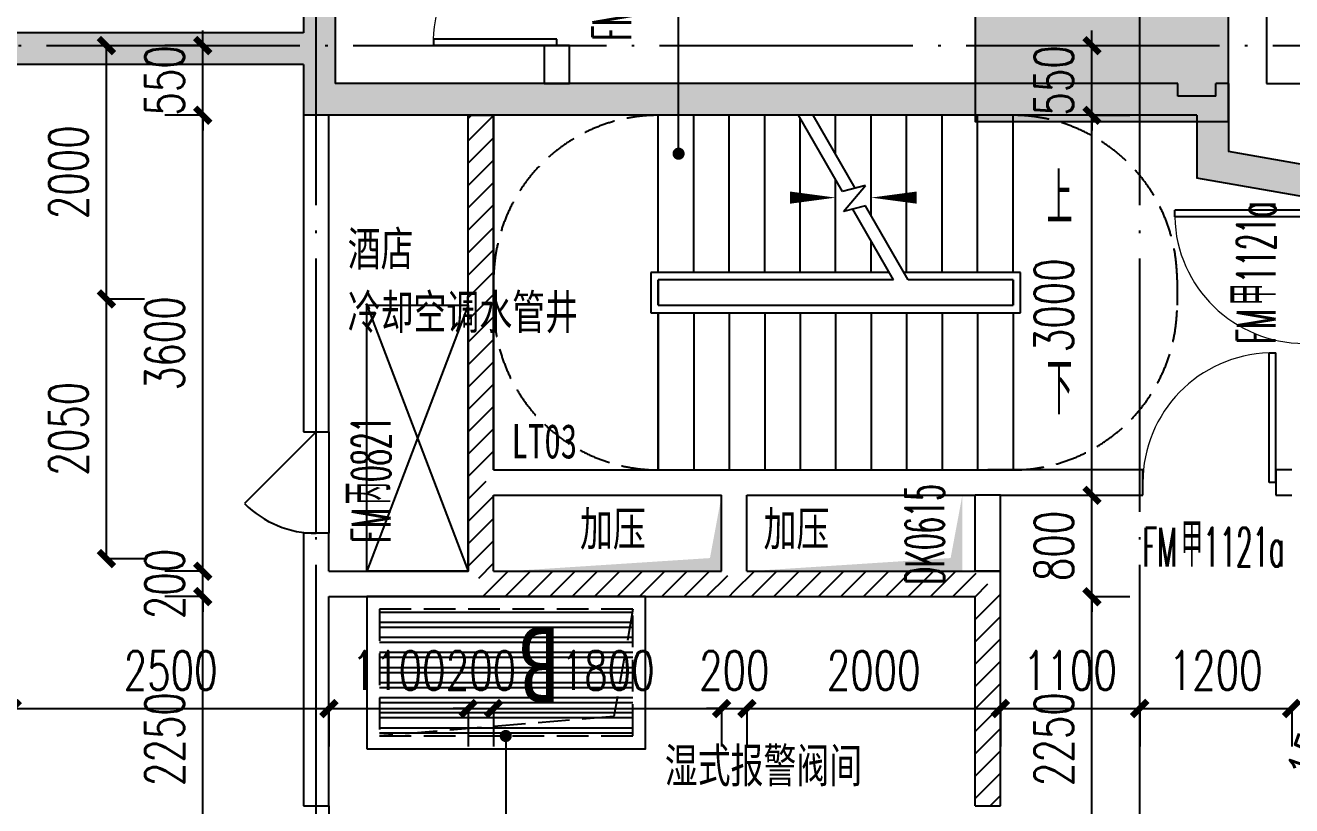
# Model space of a CAD drawing. Header units: millimetres. Extents: x 12325263 to 13848842, y -1463133 to 573208.
# Drawn here: x 12595500 to 12605497, y -1103887 to -1097727 of the extents above; entities that cross this region are included whole.
import ezdxf
from ezdxf.xclip import XClip

# ---------------------------------------------------------------- set-up
doc = ezdxf.new("R2010")
doc.units = ezdxf.units.MM
doc.header["$LTSCALE"] = 1000
doc.header["$XCLIPFRAME"] = 0
for name, pattern in [('DASH', [0.35, 0.25, -0.1]), ('DASHED', [19.05, 12.7, -6.35]), ('DOTE', [2.42, 2, -0.2, 0.02, -0.2]), ('地下室负三层平面图$0$-3F平面$0$$AUDIT_BAD_LTYPE2', [0])]:
    doc.linetypes.add(name, pattern=pattern)
for name, color, linetype in [('-2F平面$0$WALL-SHATCH', 8, 'Continuous'), ('A-ANNO-DIMS', 83, 'Continuous'), ('A-ANNO-IDEN', 2, 'Continuous'), ('A-ANNO-TEXT', 7, 'Continuous'), ('A-AXIS', 16, 'DOTE'), ('A-COLS', 6, 'Continuous'), ('A-WALL', 5, 'Continuous'), ('A-WALL-PATT', 8, 'Continuous'), ('A_WALL(防火墙)', 151, 'Continuous'), ('AXIS', 3, 'Continuous'), ('DIM_SYMB', 3, 'Continuous'), ('DOOR_FIRE', 1, 'Continuous'), ('DOOR_FIRE_TEXT', 7, 'Continuous'), ('J-集水井', 40, 'Continuous'), ('PUB_DIM', 83, 'Continuous'), ('PUB_HATCH', 8, 'Continuous'), ('PUB_TEXT', 7, 'Continuous'), ('STAIR', 2, 'Continuous'), ('WALL', 5, 'Continuous'), ('WINDOW', 4, 'Continuous'), ('WINDOW_TEXT', 7, 'Continuous'), ('人防墙', 6, 'Continuous'), ('公寓机动车库', 23, 'Continuous'), ('建筑-楼板开洞', 251, 'Continuous')]:
    doc.layers.add(name, color=color, linetype=linetype)
doc.styles.add('-黑体', font='simhei.ttf')
doc.styles.add('_TCH_DIM', font='SIMPLEX.shx', dxfattribs={"width": 0.7, "bigfont": 'GBCBIG.shx'})
doc.styles.add('_TCH_DIM_T3', font='SIMPLEX.shx', dxfattribs={"width": 0.705882, "bigfont": 'GBCBIG.shx'})
doc.styles.add('_TCH_WINDOW', font='SIMPLEX', dxfattribs={"width": 0.7, "height": 3.5, "bigfont": 'GBCBIG'})
doc.styles.add('TITXV', font='', dxfattribs={"width": 0.7})
doc.styles.get('TITXV').set_extended_font_data('SimSun')
doc.dimstyles.new('_TCH_ARCH&&120', dxfattribs={"dimtxt": 306, "dimasz": 120, "dimexe": 300, "dimexo": 360, "dimgap": 147, "dimtad": 1, "dimdec": 0, "dimzin": 0, "dimdsep": 46, "dimtxsty": '_TCH_DIM_T3', "dimblk": 'ARCHTICK', "dimcen": 0.09, "dimclrt": 7, "dimazin": 2, "dimtfac": 1, "dimtdec": 0, "dimtix": 1, "dimtmove": 2, "dimatfit": 3, "dimfxl": 1, "dimfxlon": 1, "dimtolj": 1, "dimtzin": 0, "dimarcsym": 0})
pattern_1 = [(45, (0, 89.76), (-88.388383, 88.388383), [])]

# ---------------------------------------------------------------- blocks, each defined once
blk = doc.blocks.new('asdgafgf20230228-rf2')
at = {"layer": 'PUB_HATCH'}
for points in [[(26266.7, 23440), (26100, 23440), (26100, 21199.9), (26183.3, 21049.9), (26350, 20999.9), (26350, 23190)], [(26183.3, 21049.9), (26100, 21199.9), (20400, 21200), (20150, 20950), (26100, 20949.9)], [(26183.3, 21049.9), (26100, 20949.9), (26100, 20550.1), (26350, 20800.1), (26350, 20999.9)], [(33150, 20716.7), (33000, 20800), (26350, 20800.1), (26100, 20550.1), (33150, 20550)], [(33000, 20700), (33000, 20800), (33150, 20716.7), (33300, 20800), (33300, 20700)], [(33400, 20800), (33150, 20550), (33150, 20053.9), (33400, 20263.8)], [(33150, 20550), (33400, 20800), (33300, 20800), (33150, 20716.7)], [(36558.2, 19709.3), (33400, 20263.8), (33150, 20053.9), (36515, 19463)]]:
    blk.add_hatch(color=256, dxfattribs=at).paths.add_polyline_path(points)
at = {"layer": '人防墙'}
for p, q in [((26100, 23440), (26100, 21199.9)), ((26350, 23190), (26350, 20999.9)), ((26100, 21199.9), (20400, 21200)), ((26350, 20999.9), (26350, 20800.1)), ((26100, 20949.9), (20150, 20950)), ((26100, 20949.9), (26100, 20550.1)), ((33000, 20800), (26350, 20800.1)), ((33000, 20700), (33000, 20800)), ((33300, 20700), (33300, 20800)), ((33400, 20800), (33300, 20800)), ((33400, 20800), (33400, 20263.8)), ((33300, 20700), (33000, 20700)), ((33150, 20550), (26100, 20550.1)), ((33150, 20550), (33150, 20053.9)), ((33150, 20550), (33150, 20550)), ((36558.2, 19709.3), (33400, 20263.8)), ((36515, 19463), (33150, 20053.9))]:
    blk.add_line(p, q, dxfattribs=at)
blk = doc.blocks.new('_FZH')
blk.add_lwpolyline([(-0.5, -0.5), (0.5, -0.5), (0.5, 0.5), (-0.5, 0.5)], close=True)
at = {"layer": 'PUB_HATCH'}
blk.add_solid([(-0.5, -0.5), (0.5, -0.5), (-0.5, 0.5), (0.5, 0.5)], dxfattribs=at)
blk = doc.blocks.new('1-3F')
at = {"layer": 'A-COLS', "xscale": 1200, "yscale": 2000, "zscale": 2000, "rotation": 90}
blk.add_blockref('_FZH', (-300, 38000), dxfattribs=at)
blk = doc.blocks.new('adgshg13--2F平面$0$A$C7F010FC0')
at = {"layer": '-2F平面$0$WALL-SHATCH'}
h = blk.add_hatch(color=256, dxfattribs=at)
h.dxf.hatch_style = 1
h.paths.add_polyline_path([(-60384.2, -16880.9), (-763.2, 197.5), (12587.6, -13153.3), (12587.6, -157996), (-162964.9, -188820.4), (-171262.4, -180522.9), (-171262.4, -31310.9), (-150707.2, -10755.7), (-131860.1, -7980.9), (-99162.4, -7980.9), (-99162.4, -4980.9), (-76620.4, -4980.9), (-70107.7, -16880.9)], flags=16)
h.paths.add_polyline_path([(-60091.2, -16380.9), (-646.9, 646.9), (12987.6, -12987.6), (12987.6, -158331.9), (-163100.6, -189250.4), (-171662.4, -180688.6), (-171662.4, -31145.2), (-150777.9, -10260.7), (-131896.7, -7480.9), (-99562.4, -7480.9), (-99562.4, -4580.9), (-76365.6, -4580.9), (-69907.5, -16380.9)])
blk = doc.blocks.new('A$C2A3E77E8')
at = {"layer": 'WALL', "color": 1}
blk.add_blockref('adgshg13--2F平面$0$A$C7F010FC0', (561507.9, 205483.1), dxfattribs=at)
blk = doc.blocks.new('A$C799138E4')
at = {"layer": 'J-集水井', "linetype": 'DASH'}
h = blk.add_hatch(dxfattribs=at)
h.set_pattern_fill('ANSI32', color=98, scale=25, angle=495, style=0)
h.set_pattern_definition([(180, (200, -200), (-2e-09, -119.0625), []), (180, (160.32, -160.31), (-2e-09, -119.0625), [])])
h.paths.add_polyline_path([(0, 0), (2000, 0), (2000, 1000), (0, 1000)])
at = {"layer": 'J-集水井', "color": 251, "linetype": 'Continuous'}
blk.add_lwpolyline([(2100, 1100), (-100, 1100), (-100, -100), (2100, -100)], close=True, dxfattribs=at)
at = {"layer": 'J-集水井', "linetype": 'DASH'}
blk.add_lwpolyline([(2000, 1000), (0, 1000), (0, 0), (2000, 0)], close=True, dxfattribs=at)
blk.add_lwpolyline([(0, 0), (151.4, 847.2), (2000, 1000)], dxfattribs=at)
at = {"layer": 'J-集水井', "color": 7, "style": '-黑体', "width": 0.8}
blk.add_text('B', height=600, rotation=0, dxfattribs=at).set_placement((575.4, 136.1))
blk = doc.blocks.new('asdfsfsdf')
at = {"color": 253, "linetype": '地下室负三层平面图$0$-3F平面$0$$AUDIT_BAD_LTYPE2', "transparency": 33554559, "extrusion": (0.000447791, 3.52996e-16, 1)}
for p, q in [((-500, -141.2, 0.2), (-725, -211.8, 0.3)), ((-168.7, -110, 0.1), (-500, -141.2, 0.2)), ((168.7, -110, -0.1), (-168.7, -110, 0.1)), ((168.7, -110, -0.1), (500, -141.2, -0.2)), ((500, -141.2, -0.2), (725, -211.8, -0.3)), ((-725, -211.8, 0.3), (-825, -329.4, 0.4)), ((-350, -258.8, 0.2), (-575, -1317.6, 0.3)), ((350, -258.8, -0.2), (575, -1317.6, -0.3)), ((725, -211.8, -0.3), (825, -329.4, -0.4)), ((-825, -329.4, 0.4), (-875, -447.1, 0.4)), ((825, -329.4, -0.4), (875, -447.1, -0.4)), ((-275, -1364.7, 0.1), (-575, -1411.8, 0.3)), ((0, -1341.2), (-275, -1364.7, 0.1)), ((0, -1341.2), (275, -1364.7, -0.1)), ((275, -1364.7, -0.1), (575, -1411.8, -0.3)), ((-675, -1458.8, 0.3), (-750, -1552.9, 0.3)), ((-575, -1411.8, 0.3), (-675, -1458.8, 0.3)), ((575, -1411.8, -0.3), (675, -1458.8, -0.3)), ((675, -1458.8, -0.3), (750, -1552.9, -0.3)), ((-750, -1552.9, 0.3), (-525, -1952.9, 0.2)), ((750, -1552.9, -0.3), (525, -1952.9, -0.2)), ((-775, -2517.6, 0.3), (-775, -1670.6, 0.3)), ((-775, -1670.6, 0.3), (-575, -2023.5, 0.3)), ((775, -1670.6, -0.3), (575, -2023.5, -0.3)), ((775, -2517.6, -0.3), (775, -1670.6, -0.3)), ((-425, -1905.9, 0.2), (-275, -1882.4, 0.1)), ((-275, -1882.4, 0.1), (0, -1858.8)), ((275, -1882.4, -0.1), (0, -1858.8)), ((425, -1905.9, -0.2), (275, -1882.4, -0.1)), ((-525, -1952.9, 0.2), (-425, -1905.9, 0.2)), ((525, -1952.9, -0.2), (425, -1905.9, -0.2)), ((-575, -2023.5, 0.3), (-575, -2611.8, 0.3)), ((575, -2023.5, -0.3), (575, -2611.8, -0.3)), ((-575, -2611.8, 0.3), (-775, -2517.6, 0.3)), ((575, -2611.8, -0.3), (775, -2517.6, -0.3)), ((-775, -2611.8, 0.3), (-575, -2682.4, 0.3)), ((-750, -3388.2, 0.3), (-775, -2611.8, 0.3)), ((-575, -2682.4, 0.3), (-575, -3129.4, 0.3)), ((775, -2611.8, -0.3), (575, -2682.4, -0.3)), ((575, -2682.4, -0.3), (575, -3129.4, -0.3)), ((750, -3388.2, -0.3), (775, -2611.8, -0.3)), ((-575, -3129.4, 0.3), (-600, -3247.1, 0.3)), ((575, -3129.4, -0.3), (600, -3247.1, -0.3)), ((-600, -3247.1, 0.3), (-725, -3411.8, 0.3)), ((600, -3247.1, -0.3), (725, -3411.8, -0.3)), ((-725, -3411.8, 0.3), (-750, -3388.2, 0.3)), ((725, -3411.8, -0.3), (750, -3388.2, -0.3)), ((-600, -3482.4, 0.3), (-625, -3505.9, 0.3)), ((-575, -3482.4, 0.3), (-600, -3482.4, 0.3)), ((-550, -3505.9, 0.2), (-575, -3482.4, 0.3)), ((550, -3505.9, -0.2), (575, -3482.4, -0.3)), ((575, -3482.4, -0.3), (600, -3482.4, -0.3)), ((600, -3482.4, -0.3), (625, -3505.9, -0.3)), ((-625, -3505.9, 0.3), (-675, -3600, 0.3)), ((-500, -3529.4, 0.2), (-550, -3505.9, 0.2)), ((-275, -3552.9, 0.1), (-500, -3529.4, 0.2)), ((0, -3552.9), (-275, -3552.9, 0.1)), ((0, -3552.9), (275, -3552.9, -0.1)), ((275, -3552.9, -0.1), (500, -3529.4, -0.2)), ((500, -3529.4, -0.2), (550, -3505.9, -0.2)), ((625, -3505.9, -0.3), (675, -3600, -0.3)), ((-675, -3600, 0.3), (-675, -3741.2, 0.3)), ((675, -3600, -0.3), (675, -3741.2, -0.3)), ((-675, -3741.2, 0.3), (-625, -3882.4, 0.3)), ((675, -3741.2, -0.3), (625, -3882.4, -0.3)), ((-625, -3882.4, 0.3), (-550, -3952.9, 0.2)), ((625, -3882.4, -0.3), (550, -3952.9, -0.2)), ((-550, -3952.9, 0.2), (-200, -4023.5, 0.1)), ((550, -3952.9, -0.2), (200, -4023.5, -0.1)), ((-200, -4023.5, 0.1), (0, -4023.5)), ((200, -4023.5, -0.1), (0, -4023.5)), ((-875, -4352.9, 0.4), (-800, -4541.2, 0.4)), ((875, -4352.9, -0.4), (800, -4541.2, -0.4)), ((-800, -4541.2, 0.4), (-750, -4611.8, 0.3)), ((800, -4541.2, -0.4), (750, -4611.8, -0.3)), ((-750, -4611.8, 0.3), (-641.2, -4680, 0.3)), ((641.2, -4680, -0.3), (-641.2, -4680, 0.3)), ((750, -4611.8, -0.3), (641.2, -4680, -0.3))]:
    blk.add_line(p, q, dxfattribs=at)
for points in [[(-475, -23.5), (-150, 0), (150, 0), (475, -23.5), (725, -94.1), (800, -141.2), (875, -258.8), (900, -823.5), (900, -4000), (875, -4352.9), (825, -4635.3), (750, -4729.4), (675, -4776.5), (500, -4800), (-500, -4800), (-675, -4776.5), (-750, -4729.4), (-825, -4635.3), (-875, -4352.9), (-900, -4000), (-900, -823.5), (-875, -258.8), (-800, -141.2), (-725, -94.1)], [(-981.9, -1513.2), (-1500, -2253.1), (-1425.3, -2320.8), (-900, -1570.6)]]:
    blk.add_lwpolyline(points, close=True, dxfattribs=at)
at = {"color": 253, "linetype": '地下室负三层平面图$0$-3F平面$0$$AUDIT_BAD_LTYPE2', "transparency": 33554559, "extrusion": (0.000447791, 3.52996e-16, 1), "elevation": 0}
for points in [[(981.9, -1513.2), (1500, -2253.1), (1425.3, -2320.8), (900, -1570.6)], [(-900, -2570.6), (-981.9, -2513.2), (-1500, -3253.1), (-1425.3, -3320.8)], [(981.9, -2513.2), (1500, -3253.1), (1425.3, -3320.8), (900, -2570.6)]]:
    blk.add_lwpolyline(points, close=True, dxfattribs=at)
blk = doc.blocks.new('A$C06465456')
for points in [[(0, 5300), (2400, 5300), (2400, 0), (0, 0)], [(250, 4050), (250, 3950), (2150, 3950), (2150, 4050)]]:
    blk.add_lwpolyline(points, close=True)
at = {"xscale": -1, "rotation": 180}
blk.add_blockref('asdfsfsdf', (1200, 250), dxfattribs=at)
blk = doc.blocks.new('qlzw')
at = {"layer": 'A-AXIS'}
for p, q in [((12464366.8, 979489.8), (12464366.8, 1082089.8)), ((12470866.8, 979489.8), (12470866.8, 1082089.8)), ((12411416.8, 1033989.8), (12486866.8, 1033989.8))]:
    blk.add_line(p, q, dxfattribs=at)
blk = doc.blocks.new('_ArchTick')
at = {"color": 0, "linetype": 'ByBlock', "const_width": 0.4}
blk.add_lwpolyline([(-0.5, -0.5), (0.5, 0.5)], dxfattribs=at)
blk = doc.blocks.new('*D3786')
at = {"layer": 'A-ANNO-DIMS', "color": 0, "lineweight": -2, "transparency": 16777216}
for p, q in [((12605748.1, -1104145.8), (12606248.1, -1102695.8)), ((12606247.1, -1102695.5), (12606531.7, -1102793.6)), ((12605747.1, -1104145.5), (12606031.7, -1104243.6))]:
    blk.add_line(p, q, dxfattribs=at)
at = {"layer": 'Defpoints', "color": 0, "transparency": 16777216}
for p in [(12605496.8, -1102436.8), (12606248.1, -1102695.8), (12604996.8, -1103886.8)]:
    blk.add_point(p, dxfattribs=at)
at = {"layer": 'A-ANNO-DIMS', "color": 0, "lineweight": -2, "transparency": 16777216, "xscale": 120, "yscale": 120, "zscale": 120}
for p, rotation in [((12606248.1, -1102695.8), 70.9743939818159), ((12605748.1, -1104145.8), 250.9743939818159)]:
    blk.add_blockref('_ArchTick', p, dxfattribs=dict(at, rotation=rotation))
at = {"layer": 'A-ANNO-DIMS', "color": 7, "transparency": 16777216, "insert": (12605714.5, -1103323), "char_height": 306, "attachment_point": 5, "rotation": 70.97439, "style": '_TCH_DIM_T3'}
blk.add_mtext('\\A1;1534', dxfattribs=at)
blk = doc.blocks.new('*D3816')
at = {"layer": 'A-ANNO-DIMS', "color": 0, "lineweight": -2, "transparency": 16777216}
for p, q in [((12596139, -1097886.8), (12596440, -1097886.8)), ((12596140, -1099886.8), (12596140, -1097886.8)), ((12596139, -1099886.8), (12596440, -1099886.8))]:
    blk.add_line(p, q, dxfattribs=at)
at = {"layer": 'Defpoints', "color": 0, "transparency": 16777216}
for p in [(12595396.8, -1097886.8), (12596140, -1097886.8), (12595396.8, -1099886.8)]:
    blk.add_point(p, dxfattribs=at)
at = {"layer": 'A-ANNO-DIMS', "color": 0, "lineweight": -2, "transparency": 16777216, "xscale": 120, "yscale": 120, "zscale": 120}
for p, rotation in [((12596140, -1097886.8), 90), ((12596140, -1099886.8), 270)]:
    blk.add_blockref('_ArchTick', p, dxfattribs=dict(at, rotation=rotation))
at = {"layer": 'A-ANNO-DIMS', "color": 7, "transparency": 16777216, "insert": (12595840, -1098886.8), "char_height": 306, "attachment_point": 5, "rotation": 90, "style": '_TCH_DIM_T3'}
blk.add_mtext('\\A1;2000', dxfattribs=at)
blk = doc.blocks.new('*D3817')
at = {"layer": 'A-ANNO-DIMS', "color": 0, "lineweight": -2, "transparency": 16777216}
for p, q in [((12596139, -1099886.8), (12596440, -1099886.8)), ((12596140, -1101936.8), (12596140, -1099886.8)), ((12596139, -1101936.8), (12596440, -1101936.8))]:
    blk.add_line(p, q, dxfattribs=at)
at = {"layer": 'Defpoints', "color": 0, "transparency": 16777216}
for p in [(12595396.8, -1099886.8), (12596140, -1099886.8), (12595396.8, -1101936.8)]:
    blk.add_point(p, dxfattribs=at)
at = {"layer": 'A-ANNO-DIMS', "color": 0, "lineweight": -2, "transparency": 16777216, "xscale": 120, "yscale": 120, "zscale": 120}
for p, rotation in [((12596140, -1099886.8), 90), ((12596140, -1101936.8), 270)]:
    blk.add_blockref('_ArchTick', p, dxfattribs=dict(at, rotation=rotation))
at = {"layer": 'A-ANNO-DIMS', "color": 7, "transparency": 16777216, "insert": (12595840, -1100911.8), "char_height": 306, "attachment_point": 5, "rotation": 90, "style": '_TCH_DIM_T3'}
blk.add_mtext('\\A1;2050', dxfattribs=at)
blk = doc.blocks.new('*D3832')
at = {"layer": 'Defpoints', "color": 0, "transparency": 16777216}
for p in [(12596900, -1097886.8), (12597896.8, -1097886.8), (12597896.8, -1098436.7)]:
    blk.add_point(p, dxfattribs=at)
at = {"layer": 'PUB_DIM', "color": 0, "lineweight": -2, "transparency": 16777216}
for p, q in [((12596900, -1097886.8), (12596900, -1097766.8)), ((12596901, -1097886.8), (12596600, -1097886.8)), ((12596900, -1098436.7), (12596900, -1097886.8)), ((12596901, -1098436.7), (12596600, -1098436.7)), ((12596900, -1098436.7), (12596900, -1098556.7))]:
    blk.add_line(p, q, dxfattribs=at)
at = {"layer": 'PUB_DIM', "color": 0, "lineweight": -2, "transparency": 16777216, "xscale": 120, "yscale": 120, "zscale": 120}
for p, rotation in [((12596900, -1097886.8), 270), ((12596900, -1098436.7), 90)]:
    blk.add_blockref('_ArchTick', p, dxfattribs=dict(at, rotation=rotation))
at = {"layer": 'PUB_DIM', "color": 7, "transparency": 16777216, "insert": (12596600, -1098161.8), "char_height": 306, "attachment_point": 5, "rotation": 90, "style": '_TCH_DIM_T3'}
blk.add_mtext('\\A1;550', dxfattribs=at)
blk = doc.blocks.new('*D3833')
at = {"layer": 'Defpoints', "color": 0, "transparency": 16777216}
for p in [(12596900, -1098436.7), (12597896.8, -1098436.7), (12597896.8, -1102036.8)]:
    blk.add_point(p, dxfattribs=at)
at = {"layer": 'PUB_DIM', "color": 0, "lineweight": -2, "transparency": 16777216}
for p, q in [((12596901, -1098436.7), (12596600, -1098436.7)), ((12596900, -1102036.8), (12596900, -1098436.7)), ((12596901, -1102036.8), (12596600, -1102036.8))]:
    blk.add_line(p, q, dxfattribs=at)
at = {"layer": 'PUB_DIM', "color": 0, "lineweight": -2, "transparency": 16777216, "xscale": 120, "yscale": 120, "zscale": 120}
for p, rotation in [((12596900, -1098436.7), 90), ((12596900, -1102036.8), 270)]:
    blk.add_blockref('_ArchTick', p, dxfattribs=dict(at, rotation=rotation))
at = {"layer": 'PUB_DIM', "color": 7, "transparency": 16777216, "insert": (12596600, -1100236.8), "char_height": 306, "attachment_point": 5, "rotation": 90, "style": '_TCH_DIM_T3'}
blk.add_mtext('\\A1;3600', dxfattribs=at)
blk = doc.blocks.new('*D3834')
at = {"layer": 'Defpoints', "color": 0, "transparency": 16777216}
for p in [(12596900, -1102036.8), (12597896.8, -1102036.8), (12597896.8, -1102236.8)]:
    blk.add_point(p, dxfattribs=at)
at = {"layer": 'PUB_DIM', "color": 0, "lineweight": -2, "transparency": 16777216}
for p, q in [((12596900, -1102036.8), (12596900, -1101916.8)), ((12596901, -1102036.8), (12596600, -1102036.8)), ((12596900, -1102236.8), (12596900, -1102036.8)), ((12596901, -1102236.8), (12596600, -1102236.8)), ((12596900, -1102236.8), (12596900, -1102356.8))]:
    blk.add_line(p, q, dxfattribs=at)
at = {"layer": 'PUB_DIM', "color": 0, "lineweight": -2, "transparency": 16777216, "xscale": 120, "yscale": 120, "zscale": 120}
for p, rotation in [((12596900, -1102036.8), 270), ((12596900, -1102236.8), 90)]:
    blk.add_blockref('_ArchTick', p, dxfattribs=dict(at, rotation=rotation))
at = {"layer": 'PUB_DIM', "color": 7, "transparency": 16777216, "insert": (12596600, -1102136.8), "char_height": 306, "attachment_point": 5, "rotation": 90, "style": '_TCH_DIM_T3'}
blk.add_mtext('\\A1;200', dxfattribs=at)
blk = doc.blocks.new('*D3835')
at = {"layer": 'Defpoints', "color": 0, "transparency": 16777216}
for p in [(12596900, -1102236.8), (12597896.8, -1102236.8), (12597896.8, -1104486.8)]:
    blk.add_point(p, dxfattribs=at)
at = {"layer": 'PUB_DIM', "color": 0, "lineweight": -2, "transparency": 16777216}
for p, q in [((12596901, -1102236.8), (12596600, -1102236.8)), ((12596900, -1104486.8), (12596900, -1102236.8)), ((12596901, -1104486.8), (12596600, -1104486.8))]:
    blk.add_line(p, q, dxfattribs=at)
at = {"layer": 'PUB_DIM', "color": 0, "lineweight": -2, "transparency": 16777216, "xscale": 120, "yscale": 120, "zscale": 120}
for p, rotation in [((12596900, -1102236.8), 90), ((12596900, -1104486.8), 270)]:
    blk.add_blockref('_ArchTick', p, dxfattribs=dict(at, rotation=rotation))
at = {"layer": 'PUB_DIM', "color": 7, "transparency": 16777216, "insert": (12596600, -1103361.8), "char_height": 306, "attachment_point": 5, "rotation": 90, "style": '_TCH_DIM_T3'}
blk.add_mtext('\\A1;2250', dxfattribs=at)
blk = doc.blocks.new('*D3837')
at = {"layer": 'Defpoints', "color": 0, "transparency": 16777216}
for p in [(12602996.8, -1097886.8), (12603920, -1097886.8), (12602996.8, -1098436.8)]:
    blk.add_point(p, dxfattribs=at)
at = {"layer": 'PUB_DIM', "color": 0, "lineweight": -2, "transparency": 16777216}
for p, q in [((12603920, -1097886.8), (12603920, -1097766.8)), ((12603919, -1097886.8), (12604220, -1097886.8)), ((12603920, -1098436.8), (12603920, -1097886.8)), ((12603919, -1098436.8), (12604220, -1098436.8)), ((12603920, -1098436.8), (12603920, -1098556.8))]:
    blk.add_line(p, q, dxfattribs=at)
at = {"layer": 'PUB_DIM', "color": 0, "lineweight": -2, "transparency": 16777216, "xscale": 120, "yscale": 120, "zscale": 120}
for p, rotation in [((12603920, -1097886.8), 270), ((12603920, -1098436.8), 90)]:
    blk.add_blockref('_ArchTick', p, dxfattribs=dict(at, rotation=rotation))
at = {"layer": 'PUB_DIM', "color": 7, "transparency": 16777216, "insert": (12603620, -1098161.8), "char_height": 306, "attachment_point": 5, "rotation": 90, "style": '_TCH_DIM_T3'}
blk.add_mtext('\\A1;550', dxfattribs=at)
blk = doc.blocks.new('*D3838')
at = {"layer": 'Defpoints', "color": 0, "transparency": 16777216}
for p in [(12602996.8, -1098436.8), (12603920, -1098436.8), (12602996.8, -1101436.8)]:
    blk.add_point(p, dxfattribs=at)
at = {"layer": 'PUB_DIM', "color": 0, "lineweight": -2, "transparency": 16777216}
for p, q in [((12603919, -1098436.8), (12604220, -1098436.8)), ((12603920, -1101436.8), (12603920, -1098436.8)), ((12603919, -1101436.8), (12604220, -1101436.8))]:
    blk.add_line(p, q, dxfattribs=at)
at = {"layer": 'PUB_DIM', "color": 0, "lineweight": -2, "transparency": 16777216, "xscale": 120, "yscale": 120, "zscale": 120}
for p, rotation in [((12603920, -1098436.8), 90), ((12603920, -1101436.8), 270)]:
    blk.add_blockref('_ArchTick', p, dxfattribs=dict(at, rotation=rotation))
at = {"layer": 'PUB_DIM', "color": 7, "transparency": 16777216, "insert": (12603620, -1099936.8), "char_height": 306, "attachment_point": 5, "rotation": 90, "style": '_TCH_DIM_T3'}
blk.add_mtext('\\A1;3000', dxfattribs=at)
blk = doc.blocks.new('*D3839')
at = {"layer": 'Defpoints', "color": 0, "transparency": 16777216}
for p in [(12602996.8, -1101436.8), (12603920, -1101436.8), (12602996.8, -1102236.8)]:
    blk.add_point(p, dxfattribs=at)
at = {"layer": 'PUB_DIM', "color": 0, "lineweight": -2, "transparency": 16777216}
for p, q in [((12603920, -1101436.8), (12603920, -1101316.8)), ((12603919, -1101436.8), (12604220, -1101436.8)), ((12603920, -1102236.8), (12603920, -1101436.8)), ((12603919, -1102236.8), (12604220, -1102236.8)), ((12603920, -1102236.8), (12603920, -1102356.8))]:
    blk.add_line(p, q, dxfattribs=at)
at = {"layer": 'PUB_DIM', "color": 0, "lineweight": -2, "transparency": 16777216, "xscale": 120, "yscale": 120, "zscale": 120}
for p, rotation in [((12603920, -1101436.8), 270), ((12603920, -1102236.8), 90)]:
    blk.add_blockref('_ArchTick', p, dxfattribs=dict(at, rotation=rotation))
at = {"layer": 'PUB_DIM', "color": 7, "transparency": 16777216, "insert": (12603620, -1101836.8), "char_height": 306, "attachment_point": 5, "rotation": 90, "style": '_TCH_DIM_T3'}
blk.add_mtext('\\A1;800', dxfattribs=at)
blk = doc.blocks.new('*D3840')
at = {"layer": 'Defpoints', "color": 0, "transparency": 16777216}
for p in [(12602996.8, -1102236.8), (12603920, -1102236.8), (12602996.8, -1104486.8)]:
    blk.add_point(p, dxfattribs=at)
at = {"layer": 'PUB_DIM', "color": 0, "lineweight": -2, "transparency": 16777216}
for p, q in [((12603919, -1102236.8), (12604220, -1102236.8)), ((12603920, -1104486.8), (12603920, -1102236.8)), ((12603919, -1104486.8), (12604220, -1104486.8))]:
    blk.add_line(p, q, dxfattribs=at)
at = {"layer": 'PUB_DIM', "color": 0, "lineweight": -2, "transparency": 16777216, "xscale": 120, "yscale": 120, "zscale": 120}
for p, rotation in [((12603920, -1102236.8), 90), ((12603920, -1104486.8), 270)]:
    blk.add_blockref('_ArchTick', p, dxfattribs=dict(at, rotation=rotation))
at = {"layer": 'PUB_DIM', "color": 7, "transparency": 16777216, "insert": (12603620, -1103361.8), "char_height": 306, "attachment_point": 5, "rotation": 90, "style": '_TCH_DIM_T3'}
blk.add_mtext('\\A1;2250', dxfattribs=at)
blk = doc.blocks.new('*D3841')
at = {"layer": 'Defpoints', "color": 0, "transparency": 16777216}
for p in [(12595396.8, -1102236.8), (12597896.8, -1102236.8), (12597896.8, -1103120)]:
    blk.add_point(p, dxfattribs=at)
at = {"layer": 'PUB_DIM', "color": 0, "lineweight": -2, "transparency": 16777216}
for p, q in [((12595396.8, -1103119), (12595396.8, -1103420)), ((12595396.8, -1103120), (12597896.8, -1103120)), ((12597896.8, -1103119), (12597896.8, -1103420))]:
    blk.add_line(p, q, dxfattribs=at)
at = {"layer": 'PUB_DIM', "color": 0, "lineweight": -2, "transparency": 16777216, "xscale": 120, "yscale": 120, "zscale": 120, "rotation": 180}
blk.add_blockref('_ArchTick', (12595396.8, -1103120), dxfattribs=at)
at = {"layer": 'PUB_DIM', "color": 0, "lineweight": -2, "transparency": 16777216, "xscale": 120, "yscale": 120, "zscale": 120}
blk.add_blockref('_ArchTick', (12597896.8, -1103120), dxfattribs=at)
at = {"layer": 'PUB_DIM', "color": 7, "transparency": 16777216, "insert": (12596646.8, -1102820), "char_height": 306, "attachment_point": 5, "style": '_TCH_DIM_T3'}
blk.add_mtext('\\A1;2500', dxfattribs=at)
blk = doc.blocks.new('*D3842')
at = {"layer": 'Defpoints', "color": 0, "transparency": 16777216}
for p in [(12597896.8, -1102236.8), (12598996.8, -1102236.8), (12598996.8, -1103120)]:
    blk.add_point(p, dxfattribs=at)
at = {"layer": 'PUB_DIM', "color": 0, "lineweight": -2, "transparency": 16777216}
for p, q in [((12597896.8, -1103119), (12597896.8, -1103420)), ((12597896.8, -1103120), (12598996.8, -1103120)), ((12598996.8, -1103119), (12598996.8, -1103420))]:
    blk.add_line(p, q, dxfattribs=at)
at = {"layer": 'PUB_DIM', "color": 0, "lineweight": -2, "transparency": 16777216, "xscale": 120, "yscale": 120, "zscale": 120, "rotation": 180}
blk.add_blockref('_ArchTick', (12597896.8, -1103120), dxfattribs=at)
at = {"layer": 'PUB_DIM', "color": 0, "lineweight": -2, "transparency": 16777216, "xscale": 120, "yscale": 120, "zscale": 120}
blk.add_blockref('_ArchTick', (12598996.8, -1103120), dxfattribs=at)
at = {"layer": 'PUB_DIM', "color": 7, "transparency": 16777216, "insert": (12598446.8, -1102820), "char_height": 306, "attachment_point": 5, "style": '_TCH_DIM_T3'}
blk.add_mtext('\\A1;1100', dxfattribs=at)
blk = doc.blocks.new('*D3843')
at = {"layer": 'Defpoints', "color": 0, "transparency": 16777216}
for p in [(12598996.8, -1102236.8), (12599196.8, -1102236.8), (12599196.8, -1103120)]:
    blk.add_point(p, dxfattribs=at)
at = {"layer": 'PUB_DIM', "color": 0, "lineweight": -2, "transparency": 16777216}
for p, q in [((12598996.8, -1103120), (12598876.8, -1103120)), ((12598996.8, -1103119), (12598996.8, -1103420)), ((12598996.8, -1103120), (12599196.8, -1103120)), ((12599196.8, -1103119), (12599196.8, -1103420)), ((12599196.8, -1103120), (12599316.8, -1103120))]:
    blk.add_line(p, q, dxfattribs=at)
at = {"layer": 'PUB_DIM', "color": 0, "lineweight": -2, "transparency": 16777216, "xscale": 120, "yscale": 120, "zscale": 120}
blk.add_blockref('_ArchTick', (12598996.8, -1103120), dxfattribs=at)
at = {"layer": 'PUB_DIM', "color": 0, "lineweight": -2, "transparency": 16777216, "xscale": 120, "yscale": 120, "zscale": 120, "rotation": 180}
blk.add_blockref('_ArchTick', (12599196.8, -1103120), dxfattribs=at)
at = {"layer": 'PUB_DIM', "color": 7, "transparency": 16777216, "insert": (12599096.8, -1102820), "char_height": 306, "attachment_point": 5, "style": '_TCH_DIM_T3'}
blk.add_mtext('\\A1;200', dxfattribs=at)
blk = doc.blocks.new('*D3844')
at = {"layer": 'Defpoints', "color": 0, "transparency": 16777216}
for p in [(12599196.8, -1102236.8), (12600996.8, -1102236.8), (12600996.8, -1103120)]:
    blk.add_point(p, dxfattribs=at)
at = {"layer": 'PUB_DIM', "color": 0, "lineweight": -2, "transparency": 16777216}
for p, q in [((12599196.8, -1103119), (12599196.8, -1103420)), ((12599196.8, -1103120), (12600996.8, -1103120)), ((12600996.8, -1103119), (12600996.8, -1103420))]:
    blk.add_line(p, q, dxfattribs=at)
at = {"layer": 'PUB_DIM', "color": 0, "lineweight": -2, "transparency": 16777216, "xscale": 120, "yscale": 120, "zscale": 120, "rotation": 180}
blk.add_blockref('_ArchTick', (12599196.8, -1103120), dxfattribs=at)
at = {"layer": 'PUB_DIM', "color": 0, "lineweight": -2, "transparency": 16777216, "xscale": 120, "yscale": 120, "zscale": 120}
blk.add_blockref('_ArchTick', (12600996.8, -1103120), dxfattribs=at)
at = {"layer": 'PUB_DIM', "color": 7, "transparency": 16777216, "insert": (12600096.8, -1102820), "char_height": 306, "attachment_point": 5, "style": '_TCH_DIM_T3'}
blk.add_mtext('\\A1;1800', dxfattribs=at)
blk = doc.blocks.new('*D3845')
at = {"layer": 'Defpoints', "color": 0, "transparency": 16777216}
for p in [(12600996.8, -1102236.8), (12601196.8, -1102236.8), (12601196.8, -1103120)]:
    blk.add_point(p, dxfattribs=at)
at = {"layer": 'PUB_DIM', "color": 0, "lineweight": -2, "transparency": 16777216}
for p, q in [((12600996.8, -1103120), (12600876.8, -1103120)), ((12600996.8, -1103119), (12600996.8, -1103420)), ((12600996.8, -1103120), (12601196.8, -1103120)), ((12601196.8, -1103119), (12601196.8, -1103420)), ((12601196.8, -1103120), (12601316.8, -1103120))]:
    blk.add_line(p, q, dxfattribs=at)
at = {"layer": 'PUB_DIM', "color": 0, "lineweight": -2, "transparency": 16777216, "xscale": 120, "yscale": 120, "zscale": 120}
blk.add_blockref('_ArchTick', (12600996.8, -1103120), dxfattribs=at)
at = {"layer": 'PUB_DIM', "color": 0, "lineweight": -2, "transparency": 16777216, "xscale": 120, "yscale": 120, "zscale": 120, "rotation": 180}
blk.add_blockref('_ArchTick', (12601196.8, -1103120), dxfattribs=at)
at = {"layer": 'PUB_DIM', "color": 7, "transparency": 16777216, "insert": (12601096.8, -1102820), "char_height": 306, "attachment_point": 5, "style": '_TCH_DIM_T3'}
blk.add_mtext('\\A1;200', dxfattribs=at)
blk = doc.blocks.new('*D3846')
at = {"layer": 'Defpoints', "color": 0, "transparency": 16777216}
for p in [(12601196.8, -1102236.8), (12603196.8, -1102236.8), (12603196.8, -1103120)]:
    blk.add_point(p, dxfattribs=at)
at = {"layer": 'PUB_DIM', "color": 0, "lineweight": -2, "transparency": 16777216}
for p, q in [((12601196.8, -1103119), (12601196.8, -1103420)), ((12601196.8, -1103120), (12603196.8, -1103120)), ((12603196.8, -1103119), (12603196.8, -1103420))]:
    blk.add_line(p, q, dxfattribs=at)
at = {"layer": 'PUB_DIM', "color": 0, "lineweight": -2, "transparency": 16777216, "xscale": 120, "yscale": 120, "zscale": 120, "rotation": 180}
blk.add_blockref('_ArchTick', (12601196.8, -1103120), dxfattribs=at)
at = {"layer": 'PUB_DIM', "color": 0, "lineweight": -2, "transparency": 16777216, "xscale": 120, "yscale": 120, "zscale": 120}
blk.add_blockref('_ArchTick', (12603196.8, -1103120), dxfattribs=at)
at = {"layer": 'PUB_DIM', "color": 7, "transparency": 16777216, "insert": (12602196.8, -1102820), "char_height": 306, "attachment_point": 5, "style": '_TCH_DIM_T3'}
blk.add_mtext('\\A1;2000', dxfattribs=at)
blk = doc.blocks.new('*D3847')
at = {"layer": 'Defpoints', "color": 0, "transparency": 16777216}
for p in [(12603196.8, -1102236.8), (12604296.8, -1102236.8), (12604296.8, -1103120)]:
    blk.add_point(p, dxfattribs=at)
at = {"layer": 'PUB_DIM', "color": 0, "lineweight": -2, "transparency": 16777216}
for p, q in [((12603196.8, -1103119), (12603196.8, -1103420)), ((12603196.8, -1103120), (12604296.8, -1103120)), ((12604296.8, -1103119), (12604296.8, -1103420))]:
    blk.add_line(p, q, dxfattribs=at)
at = {"layer": 'PUB_DIM', "color": 0, "lineweight": -2, "transparency": 16777216, "xscale": 120, "yscale": 120, "zscale": 120, "rotation": 180}
blk.add_blockref('_ArchTick', (12603196.8, -1103120), dxfattribs=at)
at = {"layer": 'PUB_DIM', "color": 0, "lineweight": -2, "transparency": 16777216, "xscale": 120, "yscale": 120, "zscale": 120}
blk.add_blockref('_ArchTick', (12604296.8, -1103120), dxfattribs=at)
at = {"layer": 'PUB_DIM', "color": 7, "transparency": 16777216, "insert": (12603746.8, -1102820), "char_height": 306, "attachment_point": 5, "style": '_TCH_DIM_T3'}
blk.add_mtext('\\A1;1100', dxfattribs=at)
blk = doc.blocks.new('*D3848')
at = {"layer": 'Defpoints', "color": 0, "transparency": 16777216}
for p in [(12604296.8, -1102236.8), (12605496.8, -1102236.8), (12605496.8, -1103120)]:
    blk.add_point(p, dxfattribs=at)
at = {"layer": 'PUB_DIM', "color": 0, "lineweight": -2, "transparency": 16777216}
for p, q in [((12604296.8, -1103119), (12604296.8, -1103420)), ((12604296.8, -1103120), (12605496.8, -1103120)), ((12605496.8, -1103119), (12605496.8, -1103420))]:
    blk.add_line(p, q, dxfattribs=at)
at = {"layer": 'PUB_DIM', "color": 0, "lineweight": -2, "transparency": 16777216, "xscale": 120, "yscale": 120, "zscale": 120, "rotation": 180}
blk.add_blockref('_ArchTick', (12604296.8, -1103120), dxfattribs=at)
at = {"layer": 'PUB_DIM', "color": 0, "lineweight": -2, "transparency": 16777216, "xscale": 120, "yscale": 120, "zscale": 120}
blk.add_blockref('_ArchTick', (12605496.8, -1103120), dxfattribs=at)
at = {"layer": 'PUB_DIM', "color": 7, "transparency": 16777216, "insert": (12604896.8, -1102820), "char_height": 306, "attachment_point": 5, "style": '_TCH_DIM_T3'}
blk.add_mtext('\\A1;1200', dxfattribs=at)
blk = doc.blocks.new('$DorLib2D$00000001')
for p, q in [((0.45, 0.975), (0.5, 0.975)), ((0.45, 0), (0.45, 0.975)), ((0.5, 0), (0.5, 0.975)), ((0.5, 0), (0.45, 0))]:
    blk.add_line(p, q)
at = {"lineweight": 13}
blk.add_arc((0.475, 0), 0.975, 91.46928, 180, dxfattribs=at)
blk = doc.blocks.new('$DorLib2D$00000114')
at = {"color": 0}
blk.add_line((0.5, 0), (-0.207, 0.707), dxfattribs=at)
blk.add_arc((0.5, 0), 1, 135, 180, dxfattribs=at)

msp = doc.modelspace()

# ---------------------------------------------------------------- hatches: boundary and pattern name
at = {"layer": 'A-WALL-PATT'}
h = msp.add_hatch(dxfattribs=at)
h.set_pattern_fill('普通砖', color=256, scale=50, style=0)
h.set_pattern_definition(pattern_1)
h.paths.add_polyline_path([(12599130.2, -1101336.8), (12599196.8, -1101236.8), (12599196.8, -1098436.6), (12598996.8, -1098436.6), (12598996.8, -1101336.8)])
h = msp.add_hatch(dxfattribs=at)
h.set_pattern_fill('普通砖', color=256, scale=50, style=0)
h.set_pattern_definition(pattern_1)
h.paths.add_polyline_path([(12599096.8, -1102103.5), (12599196.8, -1102036.8), (12599196.8, -1101436.8), (12599130.2, -1101336.8), (12598996.8, -1101336.8), (12598996.8, -1102036.8)])
h = msp.add_hatch(dxfattribs=at)
h.set_pattern_fill('普通砖', color=256, scale=50, style=0)
h.set_pattern_definition(pattern_1)
h.paths.add_polyline_path([(12599096.8, -1102103.5), (12599096.8, -1102236.8), (12601096.8, -1102236.8), (12601096.8, -1102103.5), (12600996.8, -1102036.8), (12599196.8, -1102036.8)])
h = msp.add_hatch(dxfattribs=at)
h.set_pattern_fill('普通砖', color=256, scale=50, style=0)
h.set_pattern_definition(pattern_1)
h.paths.add_polyline_path([(12601096.8, -1102103.5), (12601096.8, -1102236.8), (12602996.8, -1102236.8), (12603063.5, -1102136.8), (12602996.8, -1102036.8), (12601196.8, -1102036.8)])
h = msp.add_hatch(dxfattribs=at)
h.set_pattern_fill('普通砖', color=256, scale=50, style=0)
h.set_pattern_definition(pattern_1)
h.paths.add_polyline_path([(12603196.8, -1103886.8), (12603196.8, -1102136.8), (12603063.5, -1102136.8), (12602996.8, -1102236.8), (12602996.8, -1103886.8)])
at = {"layer": '建筑-楼板开洞'}
h = msp.add_hatch(color=256, dxfattribs=at)
h.dxf.hatch_style = 1
h.paths.add_polyline_path([(12600996.8, -1101436.8), (12600996.8, -1102036.8), (12599296.8, -1102036.8), (12600904.3, -1101932.3)])
h = msp.add_hatch(color=256, dxfattribs=at)
h.dxf.hatch_style = 1
h.paths.add_polyline_path([(12602896.8, -1101436.8), (12602896.8, -1102036.8), (12601196.8, -1102036.8), (12602804.3, -1101932.3)])

# ---------------------------------------------------------------- linework, layer by layer
at = {"layer": 'A-ANNO-IDEN'}
msp.add_line((12600656.8, -1098740), (12600656.8, -1096720), dxfattribs=at)
at = {"layer": 'A-ANNO-IDEN', "const_width": 48}
msp.add_lwpolyline([(12600656.8, -1098764, 1), (12600656.8, -1098716, 1)], format="xyb", close=True, dxfattribs=at)
at = {"layer": 'A-WALL'}
for p, q in [((12599796.8, -1097886.8), (12599596.8, -1097886.8)), ((12599596.8, -1097886.8), (12599596.8, -1098186.6)), ((12599796.8, -1098186.6), (12599796.8, -1097886.8)), ((12599596.8, -1098186.6), (12599796.8, -1098186.6)), ((12597696.8, -1098436.6), (12597696.8, -1100936.8)), ((12597896.8, -1098436.6), (12597696.8, -1098436.6)), ((12597896.8, -1100936.8), (12597896.8, -1098436.6)), ((12597696.8, -1100936.8), (12597896.8, -1100936.8)), ((12599196.8, -1101236.8), (12601096.8, -1101236.8)), ((12601096.8, -1101236.8), (12603096.8, -1101236.8)), ((12604321.8, -1101236.8), (12603096.8, -1101236.8)), ((12604321.8, -1101436.8), (12604321.8, -1101236.8)), ((12605496.8, -1101236.8), (12605371.8, -1101236.8)), ((12605371.8, -1101236.8), (12605371.8, -1101436.8)), ((12599196.8, -1101436.8), (12600996.8, -1101436.8)), ((12600996.8, -1102036.8), (12600996.8, -1101436.8)), ((12601196.8, -1102036.8), (12601196.8, -1101436.8)), ((12601196.8, -1101436.8), (12602996.8, -1101436.8)), ((12603196.8, -1101436.8), (12602996.8, -1101436.8)), ((12603196.8, -1101436.8), (12604321.8, -1101436.8)), ((12605371.8, -1101436.8), (12605496.8, -1101436.8)), ((12597896.8, -1101736.8), (12597696.8, -1101736.8)), ((12597696.8, -1101736.8), (12597696.8, -1102136.8)), ((12597896.8, -1102036.8), (12597896.8, -1101736.8)), ((12597896.8, -1102036.8), (12598996.8, -1102036.8)), ((12603196.8, -1102036.8), (12602996.8, -1102036.8)), ((12603196.8, -1102136.8), (12603196.8, -1102036.8)), ((12597696.8, -1102136.8), (12597696.8, -1103886.8)), ((12597696.8, -1102136.8), (12597696.8, -1102136.8)), ((12597896.8, -1102236.8), (12599096.8, -1102236.8)), ((12597896.8, -1103886.8), (12597896.8, -1102236.8)), ((12597696.8, -1103886.8), (12597896.8, -1103886.8))]:
    msp.add_line(p, q, dxfattribs=at)
at = {"layer": 'A_WALL(防火墙)'}
for p, q in [((12598996.8, -1101336.8), (12598996.8, -1098436.6)), ((12598996.8, -1098436.6), (12599196.8, -1098436.6)), ((12599196.8, -1101236.8), (12599196.8, -1098436.6)), ((12598996.8, -1102036.8), (12598996.8, -1101336.8)), ((12599196.8, -1102036.8), (12599196.8, -1101436.8)), ((12599196.8, -1102036.8), (12600996.8, -1102036.8)), ((12601196.8, -1102036.8), (12602996.8, -1102036.8)), ((12603196.8, -1103886.8), (12603196.8, -1102136.8)), ((12599096.8, -1102236.8), (12601096.8, -1102236.8)), ((12601096.8, -1102236.8), (12602996.8, -1102236.8)), ((12602996.8, -1103886.8), (12602996.8, -1102236.8)), ((12602996.8, -1103886.8), (12603196.8, -1103886.8))]:
    msp.add_line(p, q, dxfattribs=at)
at = {"layer": 'AXIS'}
msp.add_line((12599292.3, -1103336.8), (12599292.3, -1104401.5), dxfattribs=at)
at = {"layer": 'AXIS', "const_width": 48}
msp.add_lwpolyline([(12599292.3, -1103312.8, 1), (12599292.3, -1103360.8, 1)], format="xyb", close=True, dxfattribs=at)
at = {"layer": 'DIM_SYMB'}
for points in [[(12603436.8, -1100586.8, 0, 0, 0), (12599846.8, -1100586.8, 0, 0, 0), (12599846.8, -1099086.8, 0, 0, 0), (12601896.8, -1099086.8, 0, 96, 0), (12601536.8, -1099086.8, 0, 0, 0)], [(12603436.8, -1099086.8, 0, 0, 0), (12602176.8, -1099086.8, 0, 96, 0), (12602536.8, -1099086.8, 0, 0, 0)]]:
    msp.add_lwpolyline(points, format="xyseb", dxfattribs=at)
at = {"layer": 'DOOR_FIRE'}
for points in [[(12597796.8, -1100936.8), (12597896.8, -1100936.8), (12597896.8, -1101736.8), (12597796.8, -1101736.8)], [(12597796.8, -1103886.8), (12597896.8, -1103886.8), (12597896.8, -1105386.8), (12597796.8, -1105386.8)]]:
    msp.add_lwpolyline(points, close=True, dxfattribs=at)
at = {"layer": 'STAIR'}
for p, q in [((12600496.8, -1098436.8), (12599196.8, -1098436.8)), ((12599196.8, -1098436.8), (12599196.8, -1101236.8)), ((12601603.8, -1098436.8), (12600496.8, -1098436.8)), ((12600496.8, -1099676.8), (12600496.8, -1098436.8)), ((12600496.8, -1099676.8), (12600496.8, -1098436.8)), ((12600776.8, -1099676.8), (12600776.8, -1098436.8)), ((12601056.8, -1099676.8), (12601056.8, -1098436.8)), ((12601336.8, -1099676.8), (12601336.8, -1098436.8)), ((12601951.9, -1099039.7), (12601603.8, -1098436.8)), ((12601616.8, -1099676.8), (12601616.8, -1098459.3)), ((12603296.8, -1098436.8), (12601719.3, -1098436.8)), ((12602051.9, -1099012.9), (12601719.3, -1098436.8)), ((12601896.8, -1098744.3), (12601896.8, -1098436.8)), ((12602176.8, -1099229.3), (12602176.8, -1098436.8)), ((12602456.8, -1099676.8), (12602456.8, -1098436.8)), ((12602736.8, -1099676.8), (12602736.8, -1098436.8)), ((12603016.8, -1099676.8), (12603016.8, -1098436.8)), ((12603296.8, -1099676.8), (12603296.8, -1098436.8)), ((12601896.8, -1099676.8), (12601896.8, -1098944.3)), ((12602132.3, -1098991.3), (12601951.9, -1099039.7)), ((12601959.4, -1099197.4), (12602132.3, -1098991.3)), ((12602131.7, -1099151.2), (12601959.4, -1099197.4)), ((12602469.8, -1099736.8), (12602131.7, -1099151.2)), ((12602354.4, -1099736.8), (12602031.7, -1099178)), ((12602176.8, -1099676.8), (12602176.8, -1099429.3)), ((12602319.7, -1099676.8), (12600436.8, -1099676.8)), ((12600436.8, -1099676.8), (12600436.8, -1099996.8)), ((12602354.4, -1099736.8), (12600496.8, -1099736.8)), ((12602354.4, -1099736.8), (12600496.8, -1099736.8)), ((12600496.8, -1099736.8), (12600496.8, -1099936.8)), ((12600496.8, -1099936.8), (12600496.8, -1099736.8)), ((12603356.8, -1099676.8), (12602435.2, -1099676.8)), ((12603296.8, -1099736.8), (12602469.8, -1099736.8)), ((12603296.8, -1099736.8), (12602469.8, -1099736.8)), ((12603296.8, -1099936.8), (12603296.8, -1099736.8)), ((12603296.8, -1099736.8), (12603296.8, -1099936.8)), ((12603356.8, -1099996.8), (12603356.8, -1099676.8)), ((12600496.8, -1099936.8), (12603296.8, -1099936.8)), ((12600496.8, -1099936.8), (12603296.8, -1099936.8)), ((12600436.8, -1099996.8), (12603356.8, -1099996.8)), ((12600496.8, -1099996.8), (12600496.8, -1101236.8)), ((12600496.8, -1101236.8), (12600496.8, -1099996.8)), ((12600776.8, -1099996.8), (12600776.8, -1101236.8)), ((12601056.8, -1099996.8), (12601056.8, -1101236.8)), ((12601336.8, -1099996.8), (12601336.8, -1101236.8)), ((12601616.8, -1099996.8), (12601616.8, -1101236.8)), ((12601896.8, -1099996.8), (12601896.8, -1101236.8)), ((12602176.8, -1099996.8), (12602176.8, -1101236.8)), ((12602456.8, -1099996.8), (12602456.8, -1101236.8)), ((12602736.8, -1099996.8), (12602736.8, -1101236.8)), ((12603016.8, -1099996.8), (12603016.8, -1101236.8)), ((12603296.8, -1099996.8), (12603296.8, -1101236.8)), ((12599196.8, -1101236.8), (12600496.8, -1101236.8)), ((12600496.8, -1101236.8), (12603296.8, -1101236.8))]:
    msp.add_line(p, q, dxfattribs=at)
at = {"layer": 'STAIR', "linetype": 'DASH'}
for points in [[(12600496.8, -1098436.8, 0.414214), (12599196.9, -1099736.7), (12599196.9, -1099936.7, 0.414214), (12600496.8, -1101236.6)], [(12603292.5, -1098436.8, -0.414214), (12604592.4, -1099736.7), (12604592.4, -1099936.7, -0.414214), (12603292.5, -1101236.5)]]:
    msp.add_lwpolyline(points, format="xyb", dxfattribs=at)
at = {"layer": 'WINDOW', "linetype": 'DASH'}
for p, q in [((12603196.8, -1101436.8), (12602996.8, -1101436.8)), ((12602996.8, -1102036.8), (12603196.8, -1102036.8))]:
    msp.add_line(p, q, dxfattribs=at)
at = {"layer": 'WINDOW', "linetype": 'DASHED'}
for p, q in [((12602996.8, -1102036.8, 800), (12602996.8, -1101436.8, 800)), ((12603196.8, -1102036.8, 800), (12603196.8, -1101436.8, 800))]:
    msp.add_line(p, q, dxfattribs=at)
at = {"layer": '建筑-楼板开洞'}
for p, q in [((12598196.8, -1099936.8), (12598996.8, -1102036.8)), ((12598996.8, -1099936.8), (12598196.8, -1102036.8))]:
    msp.add_line(p, q, dxfattribs=at)
msp.add_lwpolyline([(12598196.8, -1099936.8), (12598996.8, -1099936.8), (12598996.8, -1102036.8), (12598196.8, -1102036.8)], close=True, dxfattribs=at)

# ---------------------------------------------------------------- block references
ref = msp.add_blockref('A$C2A3E77E8', (12039933.3, -1095474.8), dxfattribs=dict(rotation=350.0412492537527))
XClip(ref).set_block_clipping_path([(574517.6328491271, 127502.2367430634), (563167.6328490991, 127502.2228846755), (563167.6311767455, 128872.3654828509), (556800.2987149898, 128872.35771109), (544257.8770271596, 126670.0996581088), (543557.4714692105, 130659.0804795903), (536268.9804626536, 129379.331731239), (537790.8662453052, 120711.8038626132), (523312.3703787625, 118169.6006707186), (521652.1357429288, 127625.0713569671), (520765.6618171427, 127469.4202569119), (520307.3778515682, 130079.4678951118), (515776.700237589, 129283.9687092729), (515422.1926091146, 131303.0932199814), (513452.2958014049, 130957.2097736297), (514282.4182554409, 126229.4878651481), (510637.9919826575, 125589.577113275), (512263.534631284, 116331.1783077423), (512362.3527807724, 116348.529120174), (517291.1072248165, 88278.0145814414), (519851.8954271879, 88727.6234641299), (522454.6248882134, 73904.4148362107), (519893.7906026859, 73454.7686835658), (526007.3042119928, 38637.452739819), (480033.7029030509, 30565.0258553012), (466439.1866319198, 28317.0522398334), (446673.6220214516, 140886.9888556413), (578014.3726615645, 163948.422490485), (584117.7942495663, 129187.8787387202)])
msp.add_blockref('1-3F', (12604296.8, -1135886.8))
at = {"rotation": 180}
msp.add_blockref('A$C799138E4', (12600296.8, -1102336.8), dxfattribs=at)
at = {"layer": 'A_WALL(防火墙)'}
msp.add_blockref('qlzw', (133430, -2131876.5), dxfattribs=at)
at = {"layer": 'DOOR_FIRE', "zscale": 200}
for name, p, xscale, yscale, rotation in [('$DorLib2D$00000001', (12599696.8, -1097386.8), -1000, 1000, 89.99999999978385), ('$DorLib2D$00000001', (12605596.8, -1099712.2), 1050, 1050, 89.99999999986413), ('$DorLib2D$00000001', (12604846.8, -1101336.8), 1050, 1050, 359.9999999999947), ('$DorLib2D$00000114', (12597796.8, -1101336.8), 800, 800, 89.99999999719154)]:
    msp.add_blockref(name, p, dxfattribs=dict(at, xscale=xscale, yscale=yscale, rotation=rotation))
at = {"layer": '人防墙'}
ref = msp.add_blockref('asdgafgf20230228-rf2', (12571596.8, -1118986.7), dxfattribs=at)
XClip(ref).set_block_clipping_path([(-67355.290652331, -38121.2847742999), (65994.7093476802, 85028.7152257001)])
at = {"layer": '公寓机动车库', "xscale": -1, "rotation": 180}
msp.add_blockref('A$C06465456', (12605296.8, -1092886.8), dxfattribs=at)

# ---------------------------------------------------------------- texts
at = {"layer": 'A-ANNO-TEXT', "style": 'TITXV', "width": 0.7}
for s, p in [('酒店', (12598045, -1099625.2)), ('冷却空调水管井', (12598045, -1100125.2)), ('LT03', (12599338.2, -1101145.7)), ('加压', (12599878.5, -1101836.8)), ('加压', (12601327.2, -1101836.8)), ('湿式报警阀间', (12600548.2, -1103705.2))]:
    msp.add_text(s, height=271.9, dxfattribs=at).set_placement(p)
at = {"layer": 'DOOR_FIRE_TEXT', "style": '_TCH_WINDOW'}
for s, height, width, p in [('FM', 306, 0.494118, (12600282.7, -1097846.1)), ('1121a', 306, 0.494118, (12605370, -1099760.6)), ('甲', 347.2, 0.7, (12605370, -1099937.5)), ('FM', 306, 0.494118, (12605370, -1100239.9)), ('0821', 306, 0.494118, (12598382.7, -1101331.1)), ('丙', 347.2, 0.7, (12598382.7, -1101508.1)), ('FM', 306, 0.494118, (12598382.7, -1101810.5))]:
    msp.add_text(s, height=height, rotation=90, dxfattribs=dict(at, width=width)).set_placement(p)
for s, height, width, p in [('甲', 347.2, 0.7, (12604621.6, -1101999.1)), ('FM', 306, 0.494118, (12604319.2, -1101999.1)), ('1121a', 306, 0.494118, (12604798.5, -1101999.1))]:
    msp.add_text(s, height=height, dxfattribs=dict(at, width=width)).set_placement(p)
at = {"layer": 'PUB_TEXT', "style": '_TCH_DIM', "width": 0.7}
for s, p in [('上', (12603562.8, -1099296.8)), ('下', (12603562.8, -1100796.8))]:
    msp.add_text(s, height=405.1, dxfattribs=at).set_placement(p)
at = {"layer": 'WINDOW_TEXT', "linetype": 'DASHED', "style": '_TCH_WINDOW', "width": 0.494118}
msp.add_text('DK0615', height=306, rotation=90, dxfattribs=at).set_placement((12602753, -1102140))

# ---------------------------------------------------------------- dimensions: what is measured, and where the dimension line sits
at = {"layer": 'A-ANNO-DIMS'}
for p1, p2, distance, picture, middle in [((12595396.8, -1099886.8), (12595396.8, -1097886.8), -743.2, '*D3816', (12595840, -1098886.8)), ((12595396.8, -1101936.8), (12595396.8, -1099886.8), -743.2, '*D3817', (12595840, -1100911.8)), ((12604996.8, -1103886.8), (12605496.8, -1102436.8), -794.7, '*D3786', (12605714.5, -1103323))]:
    dim = msp.add_aligned_dim(p1=p1, p2=p2, distance=distance, dimstyle='_TCH_ARCH&&120', dxfattribs=at)
    dim.commit()
    dim.dimension.update_dxf_attribs({"geometry": picture, "text_midpoint": middle})
at = {"layer": 'PUB_DIM'}
for p1, p2, distance, picture, middle in [((12597896.8, -1098436.7), (12597896.8, -1097886.8), 996.8, '*D3832', (12596600, -1098161.8)), ((12602996.8, -1098436.8), (12602996.8, -1097886.8), -923.2, '*D3837', (12603620, -1098161.8)), ((12597896.8, -1102036.8), (12597896.8, -1098436.7), 996.8, '*D3833', (12596600, -1100236.8)), ((12602996.8, -1101436.8), (12602996.8, -1098436.8), -923.2, '*D3838', (12603620, -1099936.8)), ((12602996.8, -1102236.8), (12602996.8, -1101436.8), -923.2, '*D3839', (12603620, -1101836.8)), ((12597896.8, -1102236.8), (12597896.8, -1102036.8), 996.8, '*D3834', (12596600, -1102136.8)), ((12597896.8, -1104486.8), (12597896.8, -1102236.8), 996.8, '*D3835', (12596600, -1103361.8)), ((12602996.8, -1104486.8), (12602996.8, -1102236.8), -923.2, '*D3840', (12603620, -1103361.8)), ((12595396.8, -1102236.8), (12597896.8, -1102236.8), -883.2, '*D3841', (12596646.8, -1102820)), ((12597896.8, -1102236.8), (12598996.8, -1102236.8), -883.2, '*D3842', (12598446.8, -1102820)), ((12598996.8, -1102236.8), (12599196.8, -1102236.8), -883.2, '*D3843', (12599096.8, -1102820)), ((12599196.8, -1102236.8), (12600996.8, -1102236.8), -883.2, '*D3844', (12600096.8, -1102820)), ((12600996.8, -1102236.8), (12601196.8, -1102236.8), -883.2, '*D3845', (12601096.8, -1102820)), ((12601196.8, -1102236.8), (12603196.8, -1102236.8), -883.2, '*D3846', (12602196.8, -1102820)), ((12603196.8, -1102236.8), (12604296.8, -1102236.8), -883.2, '*D3847', (12603746.8, -1102820)), ((12604296.8, -1102236.8), (12605496.8, -1102236.8), -883.2, '*D3848', (12604896.8, -1102820))]:
    dim = msp.add_aligned_dim(p1=p1, p2=p2, distance=distance, dimstyle='_TCH_ARCH&&120', dxfattribs=at)
    dim.commit()
    dim.dimension.update_dxf_attribs({"geometry": picture, "text_midpoint": middle})

doc.saveas('drawing.dxf')
